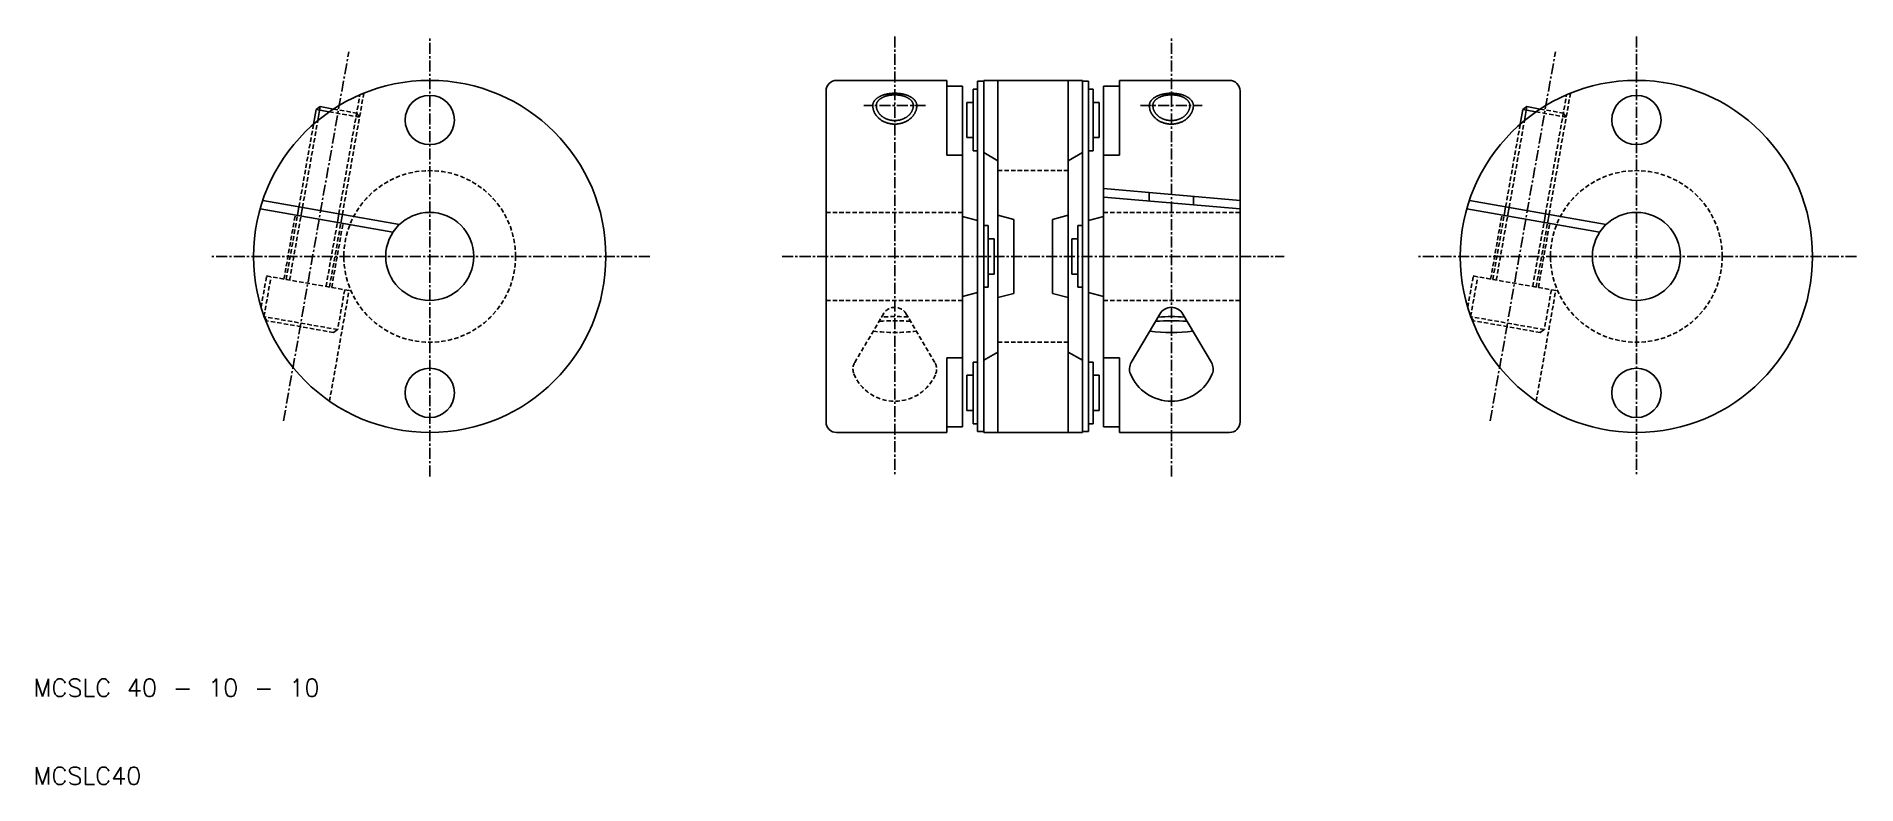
# Model space of a CAD drawing. Extents: x 10 to 217, y 10 to 95.
import ezdxf

# ---------------------------------------------------------------- set-up
doc = ezdxf.new("R2010")
doc.units = 0
doc.linetypes.add('CENTER', pattern=[2, 1.25, -0.25, 0.25, -0.25])
doc.linetypes.add('DASHED', pattern=[0.75, 0.5, -0.25])
doc.layers.get('0').update_dxf_attribs({"linetype": 'CONTINUOUS'})
doc.layers.add('CENTER', color=1, linetype='CENTER')
doc.styles.get("Standard").update_dxf_attribs({"font": 'txt.shx', "width": 0.7, "bigfont": 'bigfont.shx'})

msp = doc.modelspace()

# ---------------------------------------------------------------- linework, layer by layer
at = {"color": 7, "linetype": 'CONTINUOUS'}
for p, q in [((101.2, 90), (113.7, 90)), ((113.7, 89.34), (113.7, 90)), ((113.7, 81.5), (113.7, 89.34)), ((115.5, 89.34), (113.7, 89.34)), ((115.5, 74.55), (115.5, 89.34)), ((116.69, 89), (116.69, 87.5)), ((117.19, 89), (116.69, 89)), ((117.19, 89.9), (117.19, 89)), ((117.9, 89.9), (117.19, 89.9)), ((117.19, 89), (117.19, 82)), ((119.5, 90), (117.9, 90)), ((117.9, 89.9), (117.9, 90)), ((117.9, 50.1), (117.9, 89.9)), ((119.5, 50), (119.5, 90)), ((119.5, 90), (127.5, 90)), ((127.5, 90), (129.1, 90)), ((127.5, 90), (127.5, 50)), ((129.1, 89.9), (129.1, 90)), ((129.1, 50.1), (129.1, 89.9)), ((129.1, 89.9), (129.81, 89.9)), ((129.81, 89.9), (129.81, 89)), ((129.81, 89), (129.81, 82)), ((129.81, 89), (130.31, 89)), ((130.31, 89), (130.31, 87.5)), ((131.5, 74.55), (131.5, 89.34)), ((131.5, 89.34), (133.3, 89.34)), ((145.8, 90), (133.3, 90)), ((133.3, 89.34), (133.3, 90)), ((133.3, 81.5), (133.3, 89.34)), ((42.1, 86.69), (42.57, 87.02)), ((42.57, 87.02), (44.07, 86.75)), ((100, 51.2), (100, 88.8)), ((115.99, 87.5), (115.99, 83.5)), ((116.69, 87.5), (115.99, 87.5)), ((116.69, 87.5), (116.69, 83.5)), ((130.31, 87.5), (130.31, 83.5)), ((130.31, 87.5), (131.01, 87.5)), ((131.01, 87.5), (131.01, 83.5)), ((147, 51.2), (147, 88.8)), ((179.1, 86.69), (179.57, 87.02)), ((179.57, 87.02), (181.07, 86.75)), ((41.81, 85.03), (42.1, 86.69)), ((42.1, 86.69), (43.6, 86.43)), ((178.81, 85.03), (179.1, 86.69)), ((179.1, 86.69), (180.6, 86.43)), ((115.99, 83.5), (116.69, 83.5)), ((116.69, 83.5), (116.69, 82)), ((131.01, 83.5), (130.31, 83.5)), ((130.31, 83.5), (130.31, 82)), ((115.5, 81.5), (113.7, 81.5)), ((116.69, 82), (117.19, 82)), ((117.19, 82), (117.19, 74.1)), ((117.9, 81.8), (119.5, 80.88)), ((129.1, 81.8), (127.5, 80.88)), ((129.81, 82), (129.81, 74.1)), ((130.31, 82), (129.81, 82)), ((131.5, 81.5), (133.3, 81.5)), ((147, 76.36), (131.48, 77.72)), ((147, 75.4), (131.55, 76.75)), ((136.7, 77.26), (136.7, 76.3)), ((141.7, 76.83), (141.7, 75.86)), ((35.74, 75.4), (50.82, 72.74)), ((36.04, 76.36), (51.56, 73.63)), ((39.98, 74.65), (40.15, 75.64)), ((44.9, 73.78), (45.08, 74.77)), ((115.5, 65.45), (115.5, 74.55)), ((117.19, 74.1), (115.5, 74.55)), ((121.3, 74.2), (119.5, 74.68)), ((125.7, 74.2), (127.5, 74.68)), ((129.81, 74.1), (131.5, 74.55)), ((131.5, 65.45), (131.5, 74.55)), ((172.74, 75.4), (187.82, 72.74)), ((173.04, 76.36), (188.56, 73.63)), ((176.98, 74.65), (177.15, 75.64)), ((181.9, 73.78), (182.08, 74.77)), ((117.19, 74.1), (117.19, 65.9)), ((117.9, 73.5), (118.4, 73.5)), ((118.4, 73.5), (118.4, 66.5)), ((121.3, 74.2), (121.3, 65.8)), ((125.7, 74.2), (125.7, 65.8)), ((129.1, 73.5), (128.6, 73.5)), ((128.6, 73.5), (128.6, 66.5)), ((129.81, 74.1), (129.81, 65.9)), ((118.4, 72), (119.1, 72)), ((119.1, 72), (119.1, 68)), ((127.9, 72), (127.9, 68)), ((128.6, 72), (127.9, 72)), ((118.4, 66.5), (117.9, 66.5)), ((119.1, 68), (118.4, 68)), ((127.9, 68), (128.6, 68)), ((128.6, 66.5), (129.1, 66.5)), ((117.19, 65.9), (115.5, 65.45)), ((115.5, 50.66), (115.5, 65.45)), ((117.19, 65.9), (117.19, 58)), ((121.3, 65.8), (119.5, 65.32)), ((125.7, 65.8), (127.5, 65.32)), ((129.81, 65.9), (129.81, 58)), ((129.81, 65.9), (131.5, 65.45)), ((131.5, 50.66), (131.5, 65.45)), ((134.65, 57.94), (137.9, 63.46)), ((143.75, 57.94), (140.5, 63.46)), ((113.7, 58.5), (113.7, 50.66)), ((115.5, 58.5), (113.7, 58.5)), ((116.69, 58), (117.19, 58)), ((116.69, 56.5), (116.69, 58)), ((117.19, 58), (117.19, 51)), ((117.9, 58.2), (119.5, 59.12)), ((129.1, 58.2), (127.5, 59.12)), ((129.81, 58), (129.81, 51)), ((130.31, 58), (129.81, 58)), ((130.31, 56.5), (130.31, 58)), ((131.5, 58.5), (133.3, 58.5)), ((133.3, 58.5), (133.3, 50.66)), ((115.99, 56.5), (116.69, 56.5)), ((115.99, 52.5), (115.99, 56.5)), ((116.69, 52.5), (116.69, 56.5)), ((131.01, 56.5), (130.31, 56.5)), ((130.31, 52.5), (130.31, 56.5)), ((131.01, 52.5), (131.01, 56.5)), ((116.69, 52.5), (115.99, 52.5)), ((116.69, 51), (116.69, 52.5)), ((130.31, 51), (130.31, 52.5)), ((130.31, 52.5), (131.01, 52.5)), ((101.2, 50), (113.7, 50)), ((115.5, 50.66), (113.7, 50.66)), ((113.7, 50.66), (113.7, 50)), ((117.19, 51), (116.69, 51)), ((117.19, 51), (117.19, 50.1)), ((117.19, 50.1), (117.9, 50.1)), ((117.9, 50), (117.9, 50.1)), ((119.5, 50), (117.9, 50)), ((127.5, 50), (119.5, 50)), ((127.5, 50), (129.1, 50)), ((129.1, 50), (129.1, 50.1)), ((129.81, 50.1), (129.1, 50.1)), ((129.81, 51), (130.31, 51)), ((129.81, 51), (129.81, 50.1)), ((131.5, 50.66), (133.3, 50.66)), ((133.3, 50.66), (133.3, 50)), ((145.8, 50), (133.3, 50))]:
    msp.add_line(p, q, dxfattribs=at)
at = {"color": 3, "linetype": 'CONTINUOUS'}
for p, q in [((42.29, 85.44), (42.57, 87.02)), ((179.29, 85.44), (179.57, 87.02)), ((40.37, 74.58), (40.55, 75.57)), ((44.51, 73.85), (44.68, 74.84)), ((177.37, 74.58), (177.55, 75.57)), ((181.51, 73.85), (181.68, 74.84))]:
    msp.add_line(p, q, dxfattribs=at)
at = {"color": 3, "linetype": 'DASHED'}
for p, q in [((44.68, 74.84), (47.07, 88.36)), ((45.08, 74.77), (47.51, 88.54)), ((181.68, 74.84), (184.07, 88.36)), ((182.08, 74.77), (184.51, 88.54)), ((40.15, 75.64), (41.81, 85.03)), ((40.55, 75.57), (42.29, 85.44)), ((43.6, 86.43), (47.03, 85.82)), ((44.07, 86.75), (46.7, 86.29)), ((46.7, 86.29), (47.03, 85.82)), ((177.15, 75.64), (178.81, 85.03)), ((177.55, 75.57), (179.29, 85.44)), ((180.6, 86.43), (184.03, 85.82)), ((181.07, 86.75), (183.7, 86.29)), ((183.7, 86.29), (184.03, 85.82)), ((119.5, 79.75), (127.5, 79.75)), ((38.45, 67.43), (39.73, 74.7)), ((38.7, 67.39), (39.98, 74.65)), ((39.09, 67.32), (40.37, 74.58)), ((100, 75), (115.5, 75)), ((147, 75), (131.5, 75)), ((175.45, 67.43), (176.73, 74.7)), ((175.7, 67.39), (176.98, 74.65)), ((176.09, 67.32), (177.37, 74.58)), ((43.23, 66.59), (44.51, 73.85)), ((43.62, 66.52), (44.9, 73.78)), ((43.87, 66.48), (45.15, 73.74)), ((180.23, 66.59), (181.51, 73.85)), ((180.62, 66.52), (181.9, 73.78)), ((180.87, 66.48), (182.15, 73.74)), ((35.85, 64.22), (36.48, 67.78)), ((36.18, 63.16), (36.98, 67.69)), ((36.48, 67.78), (45.84, 66.13)), ((43.62, 53.55), (45.84, 66.13)), ((45.35, 66.22), (44.55, 61.69)), ((172.85, 64.22), (173.48, 67.78)), ((173.18, 63.16), (173.98, 67.69)), ((173.48, 67.78), (182.84, 66.13)), ((180.62, 53.55), (182.84, 66.13)), ((182.35, 66.22), (181.55, 61.69)), ((100, 65), (115.5, 65)), ((147, 65), (131.5, 65)), ((44.55, 61.69), (36.18, 63.16)), ((36.18, 63.16), (36.5, 62.7)), ((44.08, 61.36), (36.5, 62.7)), ((103.25, 57.94), (106.5, 63.46)), ((112.35, 57.94), (109.1, 63.46)), ((173.18, 63.16), (173.5, 62.7)), ((181.55, 61.69), (173.18, 63.16)), ((181.08, 61.36), (173.5, 62.7)), ((44.08, 61.36), (44.55, 61.69)), ((119.5, 60.25), (127.5, 60.25)), ((181.08, 61.36), (181.55, 61.69))]:
    msp.add_line(p, q, dxfattribs=at)
for points in [[(105.3, 87.16, 0), (105.3, 87.19, 0), (105.3, 87.23, 0), (105.31, 87.26, 0), (105.31, 87.29, 0), (105.32, 87.33, 0), (105.33, 87.36, 0), (105.34, 87.39, 0), (105.35, 87.43, 0), (105.36, 87.46, 0), (105.37, 87.49, 0), (105.39, 87.53, 0), (105.41, 87.56, 0), (105.43, 87.59, 0), (105.45, 87.62, 0), (105.47, 87.66, 0), (105.49, 87.69, 0), (105.51, 87.72, 0), (105.54, 87.75, 0), (105.57, 87.78, 0), (105.59, 87.81, 0), (105.62, 87.84, 0), (105.66, 87.87, 0), (105.69, 87.9, 0), (105.72, 87.93, 0), (105.76, 87.96, 0), (105.79, 87.98, 0), (105.83, 88.01, 0), (105.87, 88.04, 0), (105.91, 88.06, 0), (105.95, 88.09, 0), (105.99, 88.11, 0), (106.03, 88.14, 0), (106.08, 88.16, 0), (106.12, 88.18, 0), (106.17, 88.21, 0), (106.21, 88.23, 0), (106.26, 88.25, 0), (106.31, 88.27, 0), (106.36, 88.29, 0), (106.41, 88.31, 0), (106.46, 88.33, 0), (106.51, 88.35, 0), (106.57, 88.36, 0), (106.62, 88.38, 0), (106.68, 88.4, 0), (106.73, 88.41, 0), (106.79, 88.42, 0), (106.84, 88.44, 0), (106.9, 88.45, 0), (106.96, 88.46, 0), (107.02, 88.47, 0), (107.07, 88.48, 0), (107.13, 88.49, 0), (107.19, 88.5, 0), (107.25, 88.51, 0), (107.31, 88.52, 0), (107.37, 88.52, 0), (107.43, 88.53, 0), (107.49, 88.53, 0), (107.56, 88.54, 0), (107.62, 88.54, 0), (107.68, 88.54, 0), (107.74, 88.54, 0), (107.8, 88.54, 0), (107.86, 88.54, 0), (107.92, 88.54, 0), (107.98, 88.54, 0), (108.05, 88.54, 0), (108.11, 88.53, 0), (108.17, 88.53, 0), (108.23, 88.52, 0), (108.29, 88.52, 0), (108.35, 88.51, 0), (108.41, 88.5, 0), (108.47, 88.49, 0), (108.53, 88.48, 0), (108.58, 88.47, 0), (108.64, 88.46, 0), (108.7, 88.45, 0), (108.76, 88.44, 0), (108.81, 88.42, 0), (108.87, 88.41, 0), (108.92, 88.4, 0), (108.98, 88.38, 0), (109.03, 88.36, 0), (109.08, 88.35, 0), (109.14, 88.33, 0), (109.19, 88.31, 0), (109.24, 88.29, 0), (109.29, 88.27, 0), (109.34, 88.25, 0), (109.39, 88.23, 0), (109.43, 88.21, 0), (109.48, 88.18, 0), (109.52, 88.16, 0), (109.57, 88.14, 0), (109.61, 88.11, 0), (109.65, 88.09, 0), (109.69, 88.06, 0), (109.73, 88.04, 0), (109.77, 88.01, 0), (109.81, 87.98, 0), (109.84, 87.96, 0), (109.88, 87.93, 0), (109.91, 87.9, 0), (109.94, 87.87, 0), (109.97, 87.84, 0), (110, 87.81, 0), (110.03, 87.78, 0), (110.06, 87.75, 0), (110.09, 87.72, 0), (110.11, 87.69, 0), (110.13, 87.66, 0), (110.15, 87.62, 0), (110.17, 87.59, 0), (110.19, 87.56, 0), (110.21, 87.53, 0), (110.22, 87.49, 0), (110.24, 87.46, 0), (110.25, 87.43, 0), (110.26, 87.39, 0), (110.27, 87.36, 0), (110.28, 87.33, 0), (110.29, 87.29, 0), (110.29, 87.26, 0), (110.3, 87.23, 0), (110.3, 87.19, 0), (110.3, 87.16, 0)], [(110.3, 87.16, 0), (110.3, 87.11, 0), (110.3, 87.05, 0), (110.29, 87, 0), (110.29, 86.95, 0), (110.28, 86.9, 0), (110.27, 86.85, 0), (110.26, 86.79, 0), (110.25, 86.74, 0), (110.24, 86.69, 0), (110.22, 86.64, 0), (110.21, 86.59, 0), (110.19, 86.54, 0), (110.17, 86.49, 0), (110.15, 86.44, 0), (110.13, 86.39, 0), (110.11, 86.35, 0), (110.09, 86.3, 0), (110.06, 86.25, 0), (110.03, 86.2, 0), (110, 86.16, 0), (109.97, 86.11, 0), (109.94, 86.07, 0), (109.91, 86.02, 0), (109.88, 85.98, 0), (109.84, 85.94, 0), (109.81, 85.89, 0), (109.77, 85.85, 0), (109.73, 85.81, 0), (109.69, 85.77, 0), (109.65, 85.73, 0), (109.61, 85.69, 0), (109.57, 85.66, 0), (109.52, 85.62, 0), (109.48, 85.58, 0), (109.43, 85.55, 0), (109.39, 85.52, 0), (109.34, 85.48, 0), (109.29, 85.45, 0), (109.24, 85.42, 0), (109.19, 85.39, 0), (109.14, 85.36, 0), (109.08, 85.34, 0), (109.03, 85.31, 0), (108.98, 85.29, 0), (108.92, 85.26, 0), (108.87, 85.24, 0), (108.81, 85.22, 0), (108.76, 85.2, 0), (108.7, 85.18, 0), (108.64, 85.16, 0), (108.58, 85.14, 0), (108.53, 85.13, 0), (108.47, 85.11, 0), (108.41, 85.1, 0), (108.35, 85.09, 0), (108.29, 85.08, 0), (108.23, 85.07, 0), (108.17, 85.06, 0), (108.11, 85.05, 0), (108.05, 85.04, 0), (107.98, 85.04, 0), (107.92, 85.04, 0), (107.86, 85.03, 0), (107.8, 85.03, 0), (107.74, 85.03, 0), (107.68, 85.04, 0), (107.62, 85.04, 0), (107.56, 85.04, 0), (107.49, 85.05, 0), (107.43, 85.06, 0), (107.37, 85.07, 0), (107.31, 85.08, 0), (107.25, 85.09, 0), (107.19, 85.1, 0), (107.13, 85.11, 0), (107.07, 85.13, 0), (107.02, 85.14, 0), (106.96, 85.16, 0), (106.9, 85.18, 0), (106.84, 85.2, 0), (106.79, 85.22, 0), (106.73, 85.24, 0), (106.68, 85.26, 0), (106.62, 85.29, 0), (106.57, 85.31, 0), (106.51, 85.34, 0), (106.46, 85.36, 0), (106.41, 85.39, 0), (106.36, 85.42, 0), (106.31, 85.45, 0), (106.26, 85.48, 0), (106.21, 85.52, 0), (106.17, 85.55, 0), (106.12, 85.58, 0), (106.08, 85.62, 0), (106.03, 85.66, 0), (105.99, 85.69, 0), (105.95, 85.73, 0), (105.91, 85.77, 0), (105.87, 85.81, 0), (105.83, 85.85, 0), (105.79, 85.89, 0), (105.76, 85.94, 0), (105.72, 85.98, 0), (105.69, 86.02, 0), (105.66, 86.07, 0), (105.62, 86.11, 0), (105.59, 86.16, 0), (105.57, 86.2, 0), (105.54, 86.25, 0), (105.51, 86.3, 0), (105.49, 86.35, 0), (105.47, 86.39, 0), (105.45, 86.44, 0), (105.43, 86.49, 0), (105.41, 86.54, 0), (105.39, 86.59, 0), (105.37, 86.64, 0), (105.36, 86.69, 0), (105.35, 86.74, 0), (105.34, 86.79, 0), (105.33, 86.85, 0), (105.32, 86.9, 0), (105.31, 86.95, 0), (105.31, 87, 0), (105.3, 87.05, 0), (105.3, 87.11, 0), (105.3, 87.16, 0)], [(105.7, 87.16, 0), (105.7, 87.19, 0), (105.7, 87.22, 0), (105.71, 87.25, 0), (105.71, 87.28, 0), (105.72, 87.3, 0), (105.72, 87.33, 0), (105.73, 87.36, 0), (105.74, 87.39, 0), (105.75, 87.42, 0), (105.76, 87.45, 0), (105.78, 87.48, 0), (105.79, 87.51, 0), (105.81, 87.53, 0), (105.82, 87.56, 0), (105.84, 87.59, 0), (105.86, 87.62, 0), (105.88, 87.64, 0), (105.9, 87.67, 0), (105.92, 87.7, 0), (105.95, 87.72, 0), (105.97, 87.75, 0), (106, 87.78, 0), (106.03, 87.8, 0), (106.05, 87.83, 0), (106.08, 87.85, 0), (106.11, 87.87, 0), (106.14, 87.9, 0), (106.18, 87.92, 0), (106.21, 87.94, 0), (106.24, 87.96, 0), (106.28, 87.99, 0), (106.31, 88.01, 0), (106.35, 88.03, 0), (106.39, 88.05, 0), (106.43, 88.07, 0), (106.47, 88.09, 0), (106.51, 88.11, 0), (106.55, 88.12, 0), (106.59, 88.14, 0), (106.63, 88.16, 0), (106.68, 88.17, 0), (106.72, 88.19, 0), (106.76, 88.2, 0), (106.81, 88.22, 0), (106.86, 88.23, 0), (106.9, 88.24, 0), (106.95, 88.26, 0), (107, 88.27, 0), (107.04, 88.28, 0), (107.09, 88.29, 0), (107.14, 88.3, 0), (107.19, 88.31, 0), (107.24, 88.32, 0), (107.29, 88.32, 0), (107.34, 88.33, 0), (107.39, 88.34, 0), (107.44, 88.34, 0), (107.49, 88.35, 0), (107.54, 88.35, 0), (107.59, 88.35, 0), (107.65, 88.36, 0), (107.7, 88.36, 0), (107.75, 88.36, 0), (107.8, 88.36, 0), (107.85, 88.36, 0), (107.9, 88.36, 0), (107.95, 88.36, 0), (108.01, 88.35, 0), (108.06, 88.35, 0), (108.11, 88.35, 0), (108.16, 88.34, 0), (108.21, 88.34, 0), (108.26, 88.33, 0), (108.31, 88.32, 0), (108.36, 88.32, 0), (108.41, 88.31, 0), (108.46, 88.3, 0), (108.51, 88.29, 0), (108.56, 88.28, 0), (108.6, 88.27, 0), (108.65, 88.26, 0), (108.7, 88.24, 0), (108.74, 88.23, 0), (108.79, 88.22, 0), (108.83, 88.2, 0), (108.88, 88.19, 0), (108.92, 88.17, 0), (108.97, 88.16, 0), (109.01, 88.14, 0), (109.05, 88.12, 0), (109.09, 88.11, 0), (109.13, 88.09, 0), (109.17, 88.07, 0), (109.21, 88.05, 0), (109.25, 88.03, 0), (109.28, 88.01, 0), (109.32, 87.99, 0), (109.36, 87.96, 0), (109.39, 87.94, 0), (109.42, 87.92, 0), (109.46, 87.9, 0), (109.49, 87.87, 0), (109.52, 87.85, 0), (109.55, 87.83, 0), (109.57, 87.8, 0), (109.6, 87.78, 0), (109.63, 87.75, 0), (109.65, 87.72, 0), (109.68, 87.7, 0), (109.7, 87.67, 0), (109.72, 87.64, 0), (109.74, 87.62, 0), (109.76, 87.59, 0), (109.78, 87.56, 0), (109.79, 87.53, 0), (109.81, 87.51, 0), (109.82, 87.48, 0), (109.84, 87.45, 0), (109.85, 87.42, 0), (109.86, 87.39, 0), (109.87, 87.36, 0), (109.88, 87.33, 0), (109.88, 87.3, 0), (109.89, 87.28, 0), (109.89, 87.25, 0), (109.9, 87.22, 0), (109.9, 87.19, 0), (109.9, 87.16, 0)], [(109.9, 87.16, 0), (109.9, 87.12, 0), (109.9, 87.07, 0), (109.89, 87.03, 0), (109.89, 86.99, 0), (109.88, 86.95, 0), (109.88, 86.91, 0), (109.87, 86.86, 0), (109.86, 86.82, 0), (109.85, 86.78, 0), (109.84, 86.74, 0), (109.82, 86.7, 0), (109.81, 86.66, 0), (109.79, 86.62, 0), (109.78, 86.58, 0), (109.76, 86.54, 0), (109.74, 86.5, 0), (109.72, 86.46, 0), (109.7, 86.42, 0), (109.68, 86.39, 0), (109.65, 86.35, 0), (109.63, 86.31, 0), (109.6, 86.27, 0), (109.57, 86.24, 0), (109.55, 86.2, 0), (109.52, 86.17, 0), (109.49, 86.13, 0), (109.46, 86.1, 0), (109.42, 86.07, 0), (109.39, 86.04, 0), (109.36, 86, 0), (109.32, 85.97, 0), (109.28, 85.94, 0), (109.25, 85.91, 0), (109.21, 85.89, 0), (109.17, 85.86, 0), (109.13, 85.83, 0), (109.09, 85.8, 0), (109.05, 85.78, 0), (109.01, 85.75, 0), (108.97, 85.73, 0), (108.92, 85.71, 0), (108.88, 85.68, 0), (108.83, 85.66, 0), (108.79, 85.64, 0), (108.74, 85.62, 0), (108.7, 85.61, 0), (108.65, 85.59, 0), (108.6, 85.57, 0), (108.56, 85.56, 0), (108.51, 85.54, 0), (108.46, 85.53, 0), (108.41, 85.51, 0), (108.36, 85.5, 0), (108.31, 85.49, 0), (108.26, 85.48, 0), (108.21, 85.47, 0), (108.16, 85.47, 0), (108.11, 85.46, 0), (108.06, 85.45, 0), (108.01, 85.45, 0), (107.95, 85.45, 0), (107.9, 85.44, 0), (107.85, 85.44, 0), (107.8, 85.44, 0), (107.75, 85.44, 0), (107.7, 85.44, 0), (107.65, 85.45, 0), (107.59, 85.45, 0), (107.54, 85.45, 0), (107.49, 85.46, 0), (107.44, 85.47, 0), (107.39, 85.47, 0), (107.34, 85.48, 0), (107.29, 85.49, 0), (107.24, 85.5, 0), (107.19, 85.51, 0), (107.14, 85.53, 0), (107.09, 85.54, 0), (107.04, 85.56, 0), (107, 85.57, 0), (106.95, 85.59, 0), (106.9, 85.61, 0), (106.86, 85.62, 0), (106.81, 85.64, 0), (106.76, 85.66, 0), (106.72, 85.68, 0), (106.68, 85.71, 0), (106.63, 85.73, 0), (106.59, 85.75, 0), (106.55, 85.78, 0), (106.51, 85.8, 0), (106.47, 85.83, 0), (106.43, 85.86, 0), (106.39, 85.89, 0), (106.35, 85.91, 0), (106.31, 85.94, 0), (106.28, 85.97, 0), (106.24, 86, 0), (106.21, 86.04, 0), (106.18, 86.07, 0), (106.14, 86.1, 0), (106.11, 86.13, 0), (106.08, 86.17, 0), (106.05, 86.2, 0), (106.03, 86.24, 0), (106, 86.27, 0), (105.97, 86.31, 0), (105.95, 86.35, 0), (105.92, 86.39, 0), (105.9, 86.42, 0), (105.88, 86.46, 0), (105.86, 86.5, 0), (105.84, 86.54, 0), (105.82, 86.58, 0), (105.81, 86.62, 0), (105.79, 86.66, 0), (105.78, 86.7, 0), (105.76, 86.74, 0), (105.75, 86.78, 0), (105.74, 86.82, 0), (105.73, 86.86, 0), (105.72, 86.91, 0), (105.72, 86.95, 0), (105.71, 86.99, 0), (105.71, 87.03, 0), (105.7, 87.07, 0), (105.7, 87.12, 0), (105.7, 87.16, 0)]]:
    msp.add_polyline3d(points, dxfattribs=at)
at = {"color": 3, "linetype": 'CONTINUOUS'}
for points in [[(141.7, 87.16, 0), (141.7, 87.19, 0), (141.7, 87.23, 0), (141.69, 87.26, 0), (141.69, 87.29, 0), (141.68, 87.33, 0), (141.67, 87.36, 0), (141.66, 87.39, 0), (141.65, 87.43, 0), (141.64, 87.46, 0), (141.62, 87.49, 0), (141.61, 87.53, 0), (141.59, 87.56, 0), (141.57, 87.59, 0), (141.55, 87.62, 0), (141.53, 87.66, 0), (141.51, 87.69, 0), (141.49, 87.72, 0), (141.46, 87.75, 0), (141.43, 87.78, 0), (141.4, 87.81, 0), (141.37, 87.84, 0), (141.34, 87.87, 0), (141.31, 87.9, 0), (141.28, 87.93, 0), (141.24, 87.96, 0), (141.21, 87.98, 0), (141.17, 88.01, 0), (141.13, 88.04, 0), (141.09, 88.06, 0), (141.05, 88.09, 0), (141.01, 88.11, 0), (140.97, 88.14, 0), (140.92, 88.16, 0), (140.88, 88.18, 0), (140.83, 88.21, 0), (140.79, 88.23, 0), (140.74, 88.25, 0), (140.69, 88.27, 0), (140.64, 88.29, 0), (140.59, 88.31, 0), (140.54, 88.33, 0), (140.49, 88.35, 0), (140.43, 88.36, 0), (140.38, 88.38, 0), (140.32, 88.4, 0), (140.27, 88.41, 0), (140.21, 88.42, 0), (140.16, 88.44, 0), (140.1, 88.45, 0), (140.04, 88.46, 0), (139.98, 88.47, 0), (139.93, 88.48, 0), (139.87, 88.49, 0), (139.81, 88.5, 0), (139.75, 88.51, 0), (139.69, 88.52, 0), (139.63, 88.52, 0), (139.57, 88.53, 0), (139.51, 88.53, 0), (139.44, 88.54, 0), (139.38, 88.54, 0), (139.32, 88.54, 0), (139.26, 88.54, 0), (139.2, 88.54, 0), (139.14, 88.54, 0), (139.08, 88.54, 0), (139.02, 88.54, 0), (138.96, 88.54, 0), (138.89, 88.53, 0), (138.83, 88.53, 0), (138.77, 88.52, 0), (138.71, 88.52, 0), (138.65, 88.51, 0), (138.59, 88.5, 0), (138.53, 88.49, 0), (138.47, 88.48, 0), (138.42, 88.47, 0), (138.36, 88.46, 0), (138.3, 88.45, 0), (138.24, 88.44, 0), (138.19, 88.42, 0), (138.13, 88.41, 0), (138.08, 88.4, 0), (138.02, 88.38, 0), (137.97, 88.36, 0), (137.91, 88.35, 0), (137.86, 88.33, 0), (137.81, 88.31, 0), (137.76, 88.29, 0), (137.71, 88.27, 0), (137.66, 88.25, 0), (137.61, 88.23, 0), (137.57, 88.21, 0), (137.52, 88.18, 0), (137.48, 88.16, 0), (137.43, 88.14, 0), (137.39, 88.11, 0), (137.35, 88.09, 0), (137.31, 88.06, 0), (137.27, 88.04, 0), (137.23, 88.01, 0), (137.19, 87.98, 0), (137.16, 87.96, 0), (137.12, 87.93, 0), (137.09, 87.9, 0), (137.06, 87.87, 0), (137.02, 87.84, 0), (137, 87.81, 0), (136.97, 87.78, 0), (136.94, 87.75, 0), (136.91, 87.72, 0), (136.89, 87.69, 0), (136.87, 87.66, 0), (136.85, 87.62, 0), (136.83, 87.59, 0), (136.81, 87.56, 0), (136.79, 87.53, 0), (136.77, 87.49, 0), (136.76, 87.46, 0), (136.75, 87.43, 0), (136.74, 87.39, 0), (136.73, 87.36, 0), (136.72, 87.33, 0), (136.71, 87.29, 0), (136.71, 87.26, 0), (136.7, 87.23, 0), (136.7, 87.19, 0), (136.7, 87.16, 0)], [(136.7, 87.16, 0), (136.7, 87.11, 0), (136.7, 87.05, 0), (136.71, 87, 0), (136.71, 86.95, 0), (136.72, 86.9, 0), (136.73, 86.85, 0), (136.74, 86.79, 0), (136.75, 86.74, 0), (136.76, 86.69, 0), (136.77, 86.64, 0), (136.79, 86.59, 0), (136.81, 86.54, 0), (136.83, 86.49, 0), (136.85, 86.44, 0), (136.87, 86.39, 0), (136.89, 86.35, 0), (136.91, 86.3, 0), (136.94, 86.25, 0), (136.97, 86.2, 0), (137, 86.16, 0), (137.02, 86.11, 0), (137.06, 86.07, 0), (137.09, 86.02, 0), (137.12, 85.98, 0), (137.16, 85.94, 0), (137.19, 85.89, 0), (137.23, 85.85, 0), (137.27, 85.81, 0), (137.31, 85.77, 0), (137.35, 85.73, 0), (137.39, 85.69, 0), (137.43, 85.66, 0), (137.48, 85.62, 0), (137.52, 85.58, 0), (137.57, 85.55, 0), (137.61, 85.52, 0), (137.66, 85.48, 0), (137.71, 85.45, 0), (137.76, 85.42, 0), (137.81, 85.39, 0), (137.86, 85.36, 0), (137.91, 85.34, 0), (137.97, 85.31, 0), (138.02, 85.29, 0), (138.08, 85.26, 0), (138.13, 85.24, 0), (138.19, 85.22, 0), (138.24, 85.2, 0), (138.3, 85.18, 0), (138.36, 85.16, 0), (138.42, 85.14, 0), (138.47, 85.13, 0), (138.53, 85.11, 0), (138.59, 85.1, 0), (138.65, 85.09, 0), (138.71, 85.08, 0), (138.77, 85.07, 0), (138.83, 85.06, 0), (138.89, 85.05, 0), (138.96, 85.04, 0), (139.02, 85.04, 0), (139.08, 85.04, 0), (139.14, 85.03, 0), (139.2, 85.03, 0), (139.26, 85.03, 0), (139.32, 85.04, 0), (139.38, 85.04, 0), (139.44, 85.04, 0), (139.51, 85.05, 0), (139.57, 85.06, 0), (139.63, 85.07, 0), (139.69, 85.08, 0), (139.75, 85.09, 0), (139.81, 85.1, 0), (139.87, 85.11, 0), (139.93, 85.13, 0), (139.98, 85.14, 0), (140.04, 85.16, 0), (140.1, 85.18, 0), (140.16, 85.2, 0), (140.21, 85.22, 0), (140.27, 85.24, 0), (140.32, 85.26, 0), (140.38, 85.29, 0), (140.43, 85.31, 0), (140.49, 85.34, 0), (140.54, 85.36, 0), (140.59, 85.39, 0), (140.64, 85.42, 0), (140.69, 85.45, 0), (140.74, 85.48, 0), (140.79, 85.52, 0), (140.83, 85.55, 0), (140.88, 85.58, 0), (140.92, 85.62, 0), (140.97, 85.66, 0), (141.01, 85.69, 0), (141.05, 85.73, 0), (141.09, 85.77, 0), (141.13, 85.81, 0), (141.17, 85.85, 0), (141.21, 85.89, 0), (141.24, 85.94, 0), (141.28, 85.98, 0), (141.31, 86.02, 0), (141.34, 86.07, 0), (141.37, 86.11, 0), (141.4, 86.16, 0), (141.43, 86.2, 0), (141.46, 86.25, 0), (141.49, 86.3, 0), (141.51, 86.35, 0), (141.53, 86.39, 0), (141.55, 86.44, 0), (141.57, 86.49, 0), (141.59, 86.54, 0), (141.61, 86.59, 0), (141.62, 86.64, 0), (141.64, 86.69, 0), (141.65, 86.74, 0), (141.66, 86.79, 0), (141.67, 86.85, 0), (141.68, 86.9, 0), (141.69, 86.95, 0), (141.69, 87, 0), (141.7, 87.05, 0), (141.7, 87.11, 0), (141.7, 87.16, 0)]]:
    msp.add_polyline3d(points, dxfattribs=at)
at = {"color": 7, "linetype": 'CONTINUOUS'}
for points in [[(141.3, 87.16, 0), (141.3, 87.19, 0), (141.3, 87.22, 0), (141.29, 87.25, 0), (141.29, 87.28, 0), (141.28, 87.3, 0), (141.28, 87.33, 0), (141.27, 87.36, 0), (141.26, 87.39, 0), (141.25, 87.42, 0), (141.24, 87.45, 0), (141.22, 87.48, 0), (141.21, 87.51, 0), (141.19, 87.53, 0), (141.18, 87.56, 0), (141.16, 87.59, 0), (141.14, 87.62, 0), (141.12, 87.64, 0), (141.1, 87.67, 0), (141.08, 87.7, 0), (141.05, 87.72, 0), (141.03, 87.75, 0), (141, 87.78, 0), (140.97, 87.8, 0), (140.95, 87.83, 0), (140.92, 87.85, 0), (140.89, 87.87, 0), (140.86, 87.9, 0), (140.82, 87.92, 0), (140.79, 87.94, 0), (140.76, 87.96, 0), (140.72, 87.99, 0), (140.68, 88.01, 0), (140.65, 88.03, 0), (140.61, 88.05, 0), (140.57, 88.07, 0), (140.53, 88.09, 0), (140.49, 88.11, 0), (140.45, 88.12, 0), (140.41, 88.14, 0), (140.37, 88.16, 0), (140.32, 88.17, 0), (140.28, 88.19, 0), (140.24, 88.2, 0), (140.19, 88.22, 0), (140.14, 88.23, 0), (140.1, 88.24, 0), (140.05, 88.26, 0), (140, 88.27, 0), (139.96, 88.28, 0), (139.91, 88.29, 0), (139.86, 88.3, 0), (139.81, 88.31, 0), (139.76, 88.32, 0), (139.71, 88.32, 0), (139.66, 88.33, 0), (139.61, 88.34, 0), (139.56, 88.34, 0), (139.51, 88.35, 0), (139.46, 88.35, 0), (139.41, 88.35, 0), (139.35, 88.36, 0), (139.3, 88.36, 0), (139.25, 88.36, 0), (139.2, 88.36, 0), (139.15, 88.36, 0), (139.1, 88.36, 0), (139.05, 88.36, 0), (138.99, 88.35, 0), (138.94, 88.35, 0), (138.89, 88.35, 0), (138.84, 88.34, 0), (138.79, 88.34, 0), (138.74, 88.33, 0), (138.69, 88.32, 0), (138.64, 88.32, 0), (138.59, 88.31, 0), (138.54, 88.3, 0), (138.49, 88.29, 0), (138.44, 88.28, 0), (138.4, 88.27, 0), (138.35, 88.26, 0), (138.3, 88.24, 0), (138.26, 88.23, 0), (138.21, 88.22, 0), (138.16, 88.2, 0), (138.12, 88.19, 0), (138.08, 88.17, 0), (138.03, 88.16, 0), (137.99, 88.14, 0), (137.95, 88.12, 0), (137.91, 88.11, 0), (137.87, 88.09, 0), (137.83, 88.07, 0), (137.79, 88.05, 0), (137.75, 88.03, 0), (137.72, 88.01, 0), (137.68, 87.99, 0), (137.64, 87.96, 0), (137.61, 87.94, 0), (137.58, 87.92, 0), (137.54, 87.9, 0), (137.51, 87.87, 0), (137.48, 87.85, 0), (137.45, 87.83, 0), (137.43, 87.8, 0), (137.4, 87.78, 0), (137.37, 87.75, 0), (137.35, 87.72, 0), (137.32, 87.7, 0), (137.3, 87.67, 0), (137.28, 87.64, 0), (137.26, 87.62, 0), (137.24, 87.59, 0), (137.22, 87.56, 0), (137.21, 87.53, 0), (137.19, 87.51, 0), (137.18, 87.48, 0), (137.16, 87.45, 0), (137.15, 87.42, 0), (137.14, 87.39, 0), (137.13, 87.36, 0), (137.12, 87.33, 0), (137.12, 87.3, 0), (137.11, 87.28, 0), (137.11, 87.25, 0), (137.1, 87.22, 0), (137.1, 87.19, 0), (137.1, 87.16, 0)], [(137.1, 87.16, 0), (137.1, 87.12, 0), (137.1, 87.07, 0), (137.11, 87.03, 0), (137.11, 86.99, 0), (137.12, 86.95, 0), (137.12, 86.91, 0), (137.13, 86.86, 0), (137.14, 86.82, 0), (137.15, 86.78, 0), (137.16, 86.74, 0), (137.18, 86.7, 0), (137.19, 86.66, 0), (137.21, 86.62, 0), (137.22, 86.58, 0), (137.24, 86.54, 0), (137.26, 86.5, 0), (137.28, 86.46, 0), (137.3, 86.42, 0), (137.32, 86.39, 0), (137.35, 86.35, 0), (137.37, 86.31, 0), (137.4, 86.27, 0), (137.43, 86.24, 0), (137.45, 86.2, 0), (137.48, 86.17, 0), (137.51, 86.13, 0), (137.54, 86.1, 0), (137.58, 86.07, 0), (137.61, 86.04, 0), (137.64, 86, 0), (137.68, 85.97, 0), (137.72, 85.94, 0), (137.75, 85.91, 0), (137.79, 85.89, 0), (137.83, 85.86, 0), (137.87, 85.83, 0), (137.91, 85.8, 0), (137.95, 85.78, 0), (137.99, 85.75, 0), (138.03, 85.73, 0), (138.08, 85.71, 0), (138.12, 85.68, 0), (138.16, 85.66, 0), (138.21, 85.64, 0), (138.26, 85.62, 0), (138.3, 85.61, 0), (138.35, 85.59, 0), (138.4, 85.57, 0), (138.44, 85.56, 0), (138.49, 85.54, 0), (138.54, 85.53, 0), (138.59, 85.51, 0), (138.64, 85.5, 0), (138.69, 85.49, 0), (138.74, 85.48, 0), (138.79, 85.47, 0), (138.84, 85.47, 0), (138.89, 85.46, 0), (138.94, 85.45, 0), (138.99, 85.45, 0), (139.05, 85.45, 0), (139.1, 85.44, 0), (139.15, 85.44, 0), (139.2, 85.44, 0), (139.25, 85.44, 0), (139.3, 85.44, 0), (139.35, 85.45, 0), (139.41, 85.45, 0), (139.46, 85.45, 0), (139.51, 85.46, 0), (139.56, 85.47, 0), (139.61, 85.47, 0), (139.66, 85.48, 0), (139.71, 85.49, 0), (139.76, 85.5, 0), (139.81, 85.51, 0), (139.86, 85.53, 0), (139.91, 85.54, 0), (139.96, 85.56, 0), (140, 85.57, 0), (140.05, 85.59, 0), (140.1, 85.61, 0), (140.14, 85.62, 0), (140.19, 85.64, 0), (140.24, 85.66, 0), (140.28, 85.68, 0), (140.32, 85.71, 0), (140.37, 85.73, 0), (140.41, 85.75, 0), (140.45, 85.78, 0), (140.49, 85.8, 0), (140.53, 85.83, 0), (140.57, 85.86, 0), (140.61, 85.89, 0), (140.65, 85.91, 0), (140.68, 85.94, 0), (140.72, 85.97, 0), (140.76, 86, 0), (140.79, 86.04, 0), (140.82, 86.07, 0), (140.86, 86.1, 0), (140.89, 86.13, 0), (140.92, 86.17, 0), (140.95, 86.2, 0), (140.97, 86.24, 0), (141, 86.27, 0), (141.03, 86.31, 0), (141.05, 86.35, 0), (141.08, 86.39, 0), (141.1, 86.42, 0), (141.12, 86.46, 0), (141.14, 86.5, 0), (141.16, 86.54, 0), (141.18, 86.58, 0), (141.19, 86.62, 0), (141.21, 86.66, 0), (141.22, 86.7, 0), (141.24, 86.74, 0), (141.25, 86.78, 0), (141.26, 86.82, 0), (141.27, 86.86, 0), (141.28, 86.91, 0), (141.28, 86.95, 0), (141.29, 86.99, 0), (141.29, 87.03, 0), (141.3, 87.07, 0), (141.3, 87.12, 0), (141.3, 87.16, 0)]]:
    msp.add_polyline3d(points, dxfattribs=at)
for centre, radius in [((55, 70), 20), ((192, 70), 20), ((55, 85.5), 2.8), ((192, 85.5), 2.8), ((55, 70), 5), ((192, 70), 5), ((55, 54.5), 2.8), ((192, 54.5), 2.8)]:
    msp.add_circle(centre, radius, dxfattribs=at)
at = {"color": 3, "linetype": 'DASHED'}
for centre in [(55, 70), (192, 70)]:
    msp.add_circle(centre, 9.75, dxfattribs=at)
at = {"color": 7, "linetype": 'CONTINUOUS'}
for centre, radius, start, end in [((101.2, 88.8), 1.2, 90, 180), ((145.8, 88.8), 1.2, 0, 90), ((139.2, 62.72), 1.5, 29.6033, 150.3967), ((139.2, 39.67), 23.03, 85.5405, 94.4595), ((139.2, 42.93), 20.24, 85.7226, 94.2774), ((139.2, 81.6), 20.24, 263.0477, 276.9523), ((135.95, 57.2), 1.5, 150.3967, 201.1007), ((142.45, 57.2), 1.5, 338.8993, 29.6033), ((139.2, 58.58), 5.03, 202.4583, 337.5417), ((101.2, 51.2), 1.2, 180, 270), ((145.8, 51.2), 1.2, 270, 0)]:
    msp.add_arc(centre, radius, start, end, dxfattribs=at)
at = {"color": 3, "linetype": 'DASHED'}
for centre, radius, start, end in [((107.8, 62.72), 1.5, 29.6033, 150.3967), ((107.8, 39.67), 23.03, 85.5405, 94.4595), ((107.8, 42.93), 20.24, 85.7226, 94.2774), ((107.8, 81.6), 20.24, 263.0477, 276.9523), ((104.55, 57.2), 1.5, 150.3967, 201.1007), ((111.05, 57.2), 1.5, 338.8993, 29.6033), ((107.8, 58.58), 5.03, 202.4583, 337.5417)]:
    msp.add_arc(centre, radius, start, end, dxfattribs=at)
at = {"layer": 'CENTER', "color": 1, "linetype": 'CENTER'}
for p, q in [((38.4, 51.31), (45.8, 93.24)), ((55, 45), (55, 95)), ((107.8, 95), (107.8, 45)), ((139.2, 45), (139.2, 95)), ((175.4, 51.31), (182.8, 93.24)), ((192, 95), (192, 45)), ((111.3, 87.16), (104.3, 87.16)), ((135.7, 87.16), (142.7, 87.16)), ((80, 70), (30, 70)), ((95, 70), (152, 70)), ((217, 70), (167, 70))]:
    msp.add_line(p, q, dxfattribs=at)

# ---------------------------------------------------------------- texts
at = {"color": 7, "linetype": 'CONTINUOUS'}
for s, p in [('MCSLC 40 - 10 - 10', (10, 20)), ('MCSLC40', (10, 10))]:
    msp.add_text(s, height=2, dxfattribs=at).set_placement(p)

doc.saveas('drawing.dxf')
